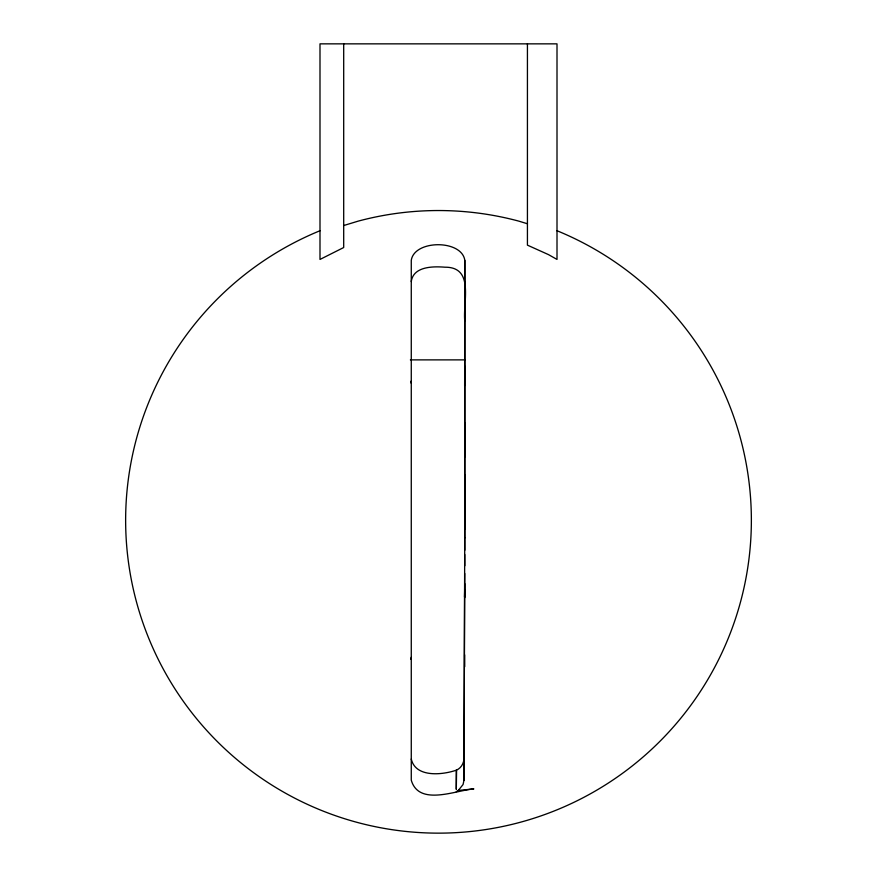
<?xml version="1.0" encoding="UTF-8"?>
<svg xmlns="http://www.w3.org/2000/svg" width="877" height="877" viewBox="0 0 877 877"><rect width="100%" height="100%" fill="white"/><g stroke="black" fill="none" stroke-linecap="round" stroke-linejoin="round"><path stroke-width="1.32" d="M458.309 790.451L463.056 784.542L463.955 780.311L464.788 525.509A204.242 0.559 -90 0 0 464.788 513.242L464.799 260.316C461.828 239.41 414.251 239.607 411.269 260.37L411.269 780.19C418.91 806.577 455.777 790.254 473.865 788.916L458.309 790.451L456.259 791.657M463.955 780.311L464.711 573.437M464.722 529.182A212.738 0.581 -90 0 0 464.722 522.001A207.685 0.57 -90 0 0 464.722 511.379L464.799 260.316M464.635 385.759L464.711 366.147M456.599 769.995L456.292 789.377L456.259 770.203C460.765 768.416 463.549 763.889 463.955 759.164M464.766 597.676L464.711 583.556M464.525 596.963L464.7 589.903M464.766 320.807C462.782 302.028 474.753 266.893 444.913 267.2C432.986 266.246 413.429 266.323 411.269 281.517M410.853 659.263L411.269 657.202M464.678 422.593L464.711 457.016M319.995 230.772L318.768 231.232A312.87 312.87 0 0 0 190.287 710.743A312.87 312.87 0 0 0 686.713 710.743A312.87 312.87 0 0 0 558.232 231.232L557.005 230.772M456.259 770.203C442.238 775.027 415.534 777.778 411.269 759.043M343.696 225.532L358.331 221.092A309.745 309.745 0 0 1 518.669 221.092L527.428 223.756M410.381 359.877L465.216 359.877M410.853 381.309L411.269 383.359M464.722 537.809L464.788 550.263M464.711 554.45L464.777 565.808M464.722 507.355L464.788 525.509M464.722 522.001L464.788 537.853M464.635 654.812L464.7 666.706M464.711 474.885L464.788 497.226M464.722 490.386L464.788 513.242M527.428 43.85L527.428 245.143L548.531 254.637L557.005 259.439L557.005 43.85L319.995 43.85L319.995 259.439L343.696 247.522L343.696 43.85"/></g></svg>
